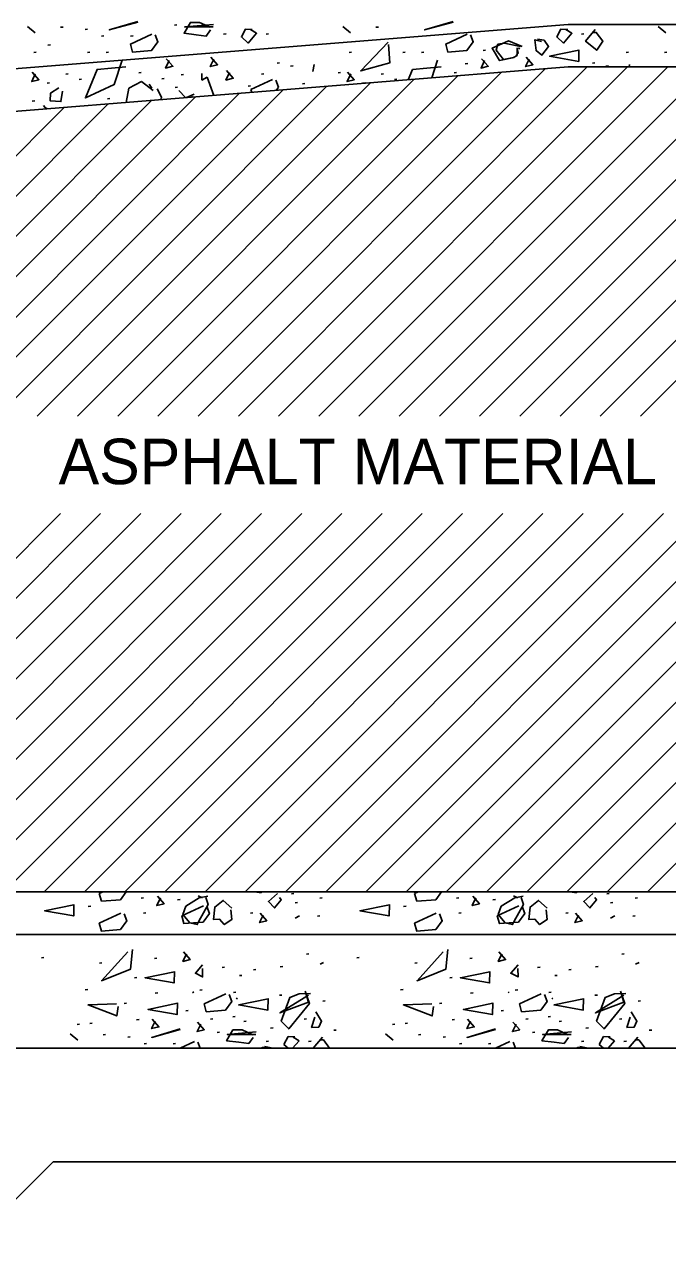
# Model space of a CAD drawing. Extents: x 1007 to 1035.5, y 1000.5 to 1021.5.
# Drawn here: x 1028.15 to 1030.98, y 1012.53 to 1017.86 of the extents above; entities that cross this region are included whole.
import ezdxf

# ---------------------------------------------------------------- set-up
doc = ezdxf.new("R2010")
doc.units = 0
doc.layers.add('Level 1', color=7, linetype='Continuous')

msp = doc.modelspace()

# ---------------------------------------------------------------- linework, layer by layer
at = {"layer": 'Level 1'}
for p, q in [((1030.5438, 1017.8641), (1025.6478, 1017.4723)), ((1030.5438, 1017.8641), (1033.2089, 1017.8641)), ((1030.5438, 1017.6766), (1025.6478, 1017.2848)), ((1028.9176, 1016.1423), (1030.4438, 1017.6685)), ((1029.0943, 1016.1423), (1030.6285, 1017.6766)), ((1029.2711, 1016.1423), (1030.8053, 1017.6766)), ((1029.4479, 1016.1423), (1030.9822, 1017.6766)), ((1029.6246, 1016.1423), (1031.1588, 1017.6766)), ((1029.8014, 1016.1423), (1031.3357, 1017.6766)), ((1029.9783, 1016.1423), (1031.5125, 1017.6766)), ((1030.1549, 1016.1423), (1031.6892, 1017.6766)), ((1030.3318, 1016.1423), (1031.866, 1017.6766)), ((1030.5086, 1016.1423), (1032.0428, 1017.6766)), ((1030.5438, 1017.6766), (1033.2089, 1017.6766)), ((1030.6853, 1016.1423), (1032.2195, 1017.6766)), ((1030.8621, 1016.1423), (1032.3963, 1017.6766)), ((1028.3873, 1016.1423), (1029.8673, 1017.6224)), ((1028.5639, 1016.1423), (1030.0593, 1017.6378)), ((1028.7408, 1016.1423), (1030.2516, 1017.6532)), ((1025.6478, 1014.11), (1029.0987, 1017.5609)), ((1025.7662, 1014.0516), (1029.2909, 1017.5763)), ((1028.0336, 1016.1423), (1029.4829, 1017.5917)), ((1028.2104, 1016.1423), (1029.6751, 1017.607)), ((1025.6478, 1014.2868), (1028.9064, 1017.5455)), ((1025.843, 1014.8356), (1028.5222, 1017.5148)), ((1025.9314, 1014.7472), (1028.7144, 1017.5302)), ((1025.7546, 1014.924), (1028.33, 1017.4994)), ((1030.0087, 1014.0516), (1032.9317, 1016.9746)), ((1030.1855, 1014.0516), (1033.0201, 1016.8862)), ((1030.3623, 1014.0516), (1033.1085, 1016.7978)), ((1030.539, 1014.0516), (1033.1968, 1016.7094)), ((1030.7158, 1014.0516), (1033.2089, 1016.5447)), ((1030.8927, 1014.0516), (1033.2089, 1016.3678)), ((1026.65, 1014.0516), (1028.3121, 1015.7137)), ((1026.8268, 1014.0516), (1028.4889, 1015.7137)), ((1027.0035, 1014.0516), (1028.6656, 1015.7137)), ((1027.1803, 1014.0516), (1028.8424, 1015.7137)), ((1027.3572, 1014.0516), (1029.0193, 1015.7137)), ((1027.5338, 1014.0516), (1029.1959, 1015.7137)), ((1027.7107, 1014.0516), (1029.3728, 1015.7137)), ((1027.8875, 1014.0516), (1029.5496, 1015.7137)), ((1028.0642, 1014.0516), (1029.7263, 1015.7137)), ((1028.241, 1014.0516), (1029.9031, 1015.7137)), ((1028.4178, 1014.0516), (1030.0799, 1015.7137)), ((1028.5945, 1014.0516), (1030.2566, 1015.7137)), ((1028.7713, 1014.0516), (1030.4334, 1015.7137)), ((1028.948, 1014.0516), (1030.6101, 1015.7137)), ((1029.1248, 1014.0516), (1030.7869, 1015.7137)), ((1029.3017, 1014.0516), (1030.9638, 1015.7137)), ((1029.4783, 1014.0516), (1031.1404, 1015.7137)), ((1029.6552, 1014.0516), (1031.3173, 1015.7137)), ((1029.832, 1014.0516), (1031.4941, 1015.7137)), ((1025.6478, 1014.0516), (1033.2089, 1014.0516)), ((1025.6478, 1013.8641), (1033.2089, 1013.8641)), ((1025.6478, 1013.3641), (1033.2089, 1013.3641))]:
    msp.add_line(p, q, dxfattribs=at)
for points in [[(1028.2008, 1017.8273), (1028.1675, 1017.8553)], [(1028.3234, 1017.8523), (1028.3128, 1017.851)], [(1028.4314, 1017.8425), (1028.4208, 1017.8412)], [(1028.6516, 1017.8767), (1028.5263, 1017.8393), (1028.6516, 1017.874)], [(1028.8242, 1017.8622), (1028.8134, 1017.8608)], [(1028.9703, 1017.8513), (1028.9237, 1017.8727), (1028.8836, 1017.8727), (1028.8556, 1017.8247), (1028.9089, 1017.818), (1028.953, 1017.8127), (1028.9717, 1017.8393)], [(1028.985, 1017.8633), (1028.8583, 1017.8527), (1028.9837, 1017.8527)], [(1029.1557, 1017.842), (1029.1263, 1017.8433), (1029.1077, 1017.8087), (1029.137, 1017.782), (1029.1743, 1017.8247), (1029.1477, 1017.8407)], [(1029.5874, 1017.8273), (1029.5541, 1017.8553)], [(1029.71, 1017.8523), (1029.6993, 1017.851)], [(1030.0382, 1017.8767), (1029.9128, 1017.8393), (1030.0382, 1017.874)], [(1030.5423, 1017.842), (1030.5129, 1017.8433), (1030.4943, 1017.8087), (1030.5236, 1017.782), (1030.5609, 1017.8247), (1030.5343, 1017.8407)], [(1030.6636, 1017.8407), (1030.6209, 1017.79), (1030.6703, 1017.75), (1030.6969, 1017.79), (1030.6676, 1017.8287), (1030.6529, 1017.8287)], [(1030.974, 1017.8273), (1030.9407, 1017.8553)], [(1028.2678, 1017.7738), (1028.2572, 1017.7725)], [(1028.5034, 1017.8131), (1028.4928, 1017.8118)], [(1028.7142, 1017.8212), (1028.6195, 1017.7772), (1028.6288, 1017.7425), (1028.7128, 1017.7492), (1028.7408, 1017.7878), (1028.7288, 1017.8185)], [(1028.6311, 1017.8131), (1028.6204, 1017.8118)], [(1029.0401, 1017.8229), (1029.0294, 1017.8216)], [(1029.2267, 1017.8229), (1029.216, 1017.8216)], [(1029.7528, 1017.786), (1029.6328, 1017.6593), (1029.7608, 1017.6953), (1029.7541, 1017.7753)], [(1030.1008, 1017.8212), (1030.0061, 1017.7772), (1030.0154, 1017.7425), (1030.0994, 1017.7492), (1030.1274, 1017.7878), (1030.1154, 1017.8185)], [(1030.3423, 1017.766), (1030.2822, 1017.7913), (1030.2102, 1017.7593), (1030.2422, 1017.7047), (1030.3063, 1017.718), (1030.3249, 1017.7367), (1030.3196, 1017.7607)], [(1030.3343, 1017.7673), (1030.2635, 1017.7807), (1030.2355, 1017.7767), (1030.2275, 1017.75), (1030.2595, 1017.71), (1030.3036, 1017.718), (1030.3196, 1017.7273), (1030.3196, 1017.7607)], [(1030.4276, 1017.7887), (1030.3983, 1017.7967), (1030.4036, 1017.7487), (1030.4289, 1017.7287), (1030.4583, 1017.766), (1030.4383, 1017.794), (1030.4089, 1017.7993)], [(1030.6133, 1017.8229), (1030.6026, 1017.8216)], [(1028.2057, 1017.7411), (1028.195, 1017.7398)], [(1028.4413, 1017.7411), (1028.4306, 1017.7398)], [(1028.5231, 1017.7411), (1028.5124, 1017.7398)], [(1028.9869, 1017.7115), (1028.9709, 1017.6782), (1029.0029, 1017.6862), (1028.9736, 1017.7195)], [(1029.5923, 1017.7411), (1029.5816, 1017.7398)], [(1029.8278, 1017.7411), (1029.8172, 1017.7398)], [(1029.9097, 1017.7411), (1029.899, 1017.7398)], [(1030.1813, 1017.7509), (1030.1706, 1017.7496)], [(1030.3263, 1017.7607), (1030.3316, 1017.7567)], [(1030.3735, 1017.7115), (1030.3575, 1017.6782), (1030.3895, 1017.6862), (1030.3602, 1017.7195)], [(1030.592, 1017.7505), (1030.4627, 1017.7238), (1030.5907, 1017.7012), (1030.592, 1017.7518)], [(1030.8096, 1017.7411), (1030.7989, 1017.7398)], [(1030.9788, 1017.7411), (1030.9682, 1017.7398)], [(1028.5996, 1017.6767), (1028.4728, 1017.6659), (1028.4222, 1017.5406), (1028.5489, 1017.5993), (1028.5836, 1017.706)], [(1028.7906, 1017.705), (1028.7746, 1017.6717), (1028.8066, 1017.6797), (1028.7773, 1017.713)], [(1029.2758, 1017.6953), (1029.2651, 1017.6939)], [(1029.3347, 1017.6822), (1029.3239, 1017.6808)], [(1029.4224, 1017.6566), (1029.4278, 1017.6873)], [(1029.8594, 1017.6659), (1029.8409, 1017.6204)], [(1029.9862, 1017.6767), (1029.8594, 1017.6659)], [(1029.945, 1017.6288), (1029.9702, 1017.706)], [(1030.1028, 1017.692), (1030.0921, 1017.6907)], [(1030.1772, 1017.705), (1030.1612, 1017.6717), (1030.1932, 1017.6797), (1030.1638, 1017.713)], [(1030.6623, 1017.6953), (1030.6517, 1017.6939)], [(1030.7213, 1017.6822), (1030.7105, 1017.6808)], [(1030.8124, 1017.6766), (1030.8143, 1017.6873)], [(1028.2016, 1017.6461), (1028.1856, 1017.6128), (1028.2176, 1017.6208), (1028.1883, 1017.6541)], [(1028.3463, 1017.6462), (1028.3357, 1017.6448)], [(1028.4053, 1017.6233), (1028.3946, 1017.6219)], [(1028.6689, 1017.6126), (1028.6129, 1017.5833)], [(1028.6671, 1017.6528), (1028.6563, 1017.6514)], [(1028.7196, 1017.5726), (1028.6689, 1017.6126)], [(1028.7685, 1017.6265), (1028.7578, 1017.6252)], [(1028.8536, 1017.6429), (1028.8429, 1017.6416)], [(1028.9343, 1017.6473), (1028.933, 1017.6193)], [(1028.933, 1017.6193), (1028.957, 1017.6313)], [(1028.957, 1017.6313), (1028.9866, 1017.552)], [(1029.0557, 1017.6526), (1029.0397, 1017.6193), (1029.0717, 1017.6273), (1029.0423, 1017.6606)], [(1029.2443, 1017.6216), (1029.1496, 1017.5776)], [(1029.207, 1017.6462), (1029.1963, 1017.6448)], [(1029.2709, 1017.5883), (1029.2589, 1017.6189)], [(1029.5432, 1017.6528), (1029.5325, 1017.6514)], [(1029.5882, 1017.6461), (1029.5722, 1017.6128), (1029.6042, 1017.6208), (1029.5748, 1017.6541)], [(1029.7329, 1017.6462), (1029.7223, 1017.6448)], [(1029.7918, 1017.6233), (1029.7812, 1017.6219)], [(1030.0537, 1017.6528), (1030.0429, 1017.6514)], [(1028.2646, 1017.6069), (1028.2538, 1017.6056)], [(1028.3048, 1017.5846), (1028.2688, 1017.5619), (1028.2675, 1017.5273), (1028.3142, 1017.5246), (1028.3208, 1017.5699)], [(1028.6129, 1017.5833), (1028.6009, 1017.5212)], [(1028.7023, 1017.6006), (1028.7143, 1017.5833)], [(1028.7583, 1017.5406), (1028.7369, 1017.5806)], [(1028.8274, 1017.5873), (1028.8168, 1017.5859)], [(1028.862, 1017.5421), (1028.8329, 1017.5726)], [(1029.1481, 1017.5938), (1029.1374, 1017.5925)], [(1029.1496, 1017.5776), (1029.1529, 1017.5653)], [(1029.2606, 1017.5739), (1029.2709, 1017.5883)], [(1029.387, 1017.6037), (1029.3763, 1017.6023)], [(1029.6512, 1017.6069), (1029.6404, 1017.6056)], [(1028.1991, 1017.5283), (1028.1884, 1017.527)], [(1028.2496, 1017.4931), (1028.2373, 1017.5068)], [(1028.5296, 1017.5382), (1028.5189, 1017.5368)], [(1028.7508, 1017.5332), (1028.7583, 1017.5406)], [(1028.8996, 1017.5566), (1028.8664, 1017.5424)], [(1028.8889, 1017.5473), (1028.8952, 1017.5447)], [(1028.2507, 1017.4988), (1028.2478, 1017.4929)], [(1028.4988, 1014.0516), (1028.4826, 1014.0441)], [(1028.4826, 1014.0441), (1028.4919, 1014.0094)], [(1028.5759, 1014.0161), (1028.6017, 1014.0516)], [(1029.1671, 1014.0516), (1029.1948, 1014.0467)], [(1029.1948, 1014.0467), (1029.195, 1014.0516)], [(1029.2668, 1014.0441), (1029.2268, 1014.0081), (1029.2534, 1013.9801), (1029.2828, 1014.0161), (1029.2748, 1014.0268)], [(1029.3384, 1014.044), (1029.3278, 1014.0427)], [(1029.8853, 1014.0516), (1029.8692, 1014.0441)], [(1029.8692, 1014.0441), (1029.8785, 1014.0094)], [(1029.9625, 1014.0161), (1029.9882, 1014.0516)], [(1030.5536, 1014.0516), (1030.5814, 1014.0467)], [(1030.5814, 1014.0467), (1030.5815, 1014.0516)], [(1030.6533, 1014.0441), (1030.6133, 1014.0081), (1030.64, 1013.9801), (1030.6693, 1014.0161), (1030.6613, 1014.0268)], [(1030.725, 1014.044), (1030.7143, 1014.0427)], [(1028.3716, 1013.9946), (1028.2422, 1013.9678), (1028.3703, 1013.9452), (1028.3716, 1013.9959)], [(1028.4451, 1013.9883), (1028.4344, 1013.987)], [(1028.4919, 1014.0094), (1028.5759, 1014.0161)], [(1028.6774, 1014.0243), (1028.6668, 1014.023)], [(1028.7518, 1014.0243), (1028.7358, 1013.9909), (1028.7679, 1013.9989), (1028.7385, 1014.0323)], [(1028.8378, 1014.0178), (1028.8271, 1014.0165)], [(1028.9405, 1013.9899), (1028.8458, 1013.9459), (1028.8552, 1013.9113), (1028.9392, 1013.9179), (1028.9672, 1013.9566), (1028.9552, 1013.9873)], [(1028.96, 1014.0321), (1028.9227, 1014.0254), (1028.8627, 1013.9881), (1028.8507, 1013.9521), (1028.8813, 1013.9148), (1028.9133, 1013.9068), (1028.92, 1013.9228), (1028.9613, 1013.9948), (1028.9507, 1014.0268)], [(1028.9173, 1014.0334), (1028.936, 1014.0254)], [(1029.0653, 1013.9788), (1029.028, 1014.0134), (1028.9907, 1013.9841), (1028.9853, 1013.9294), (1029.012, 1013.9308), (1029.032, 1013.9068), (1029.0653, 1013.9294), (1029.0613, 1013.9721)], [(1029.3548, 1014.0048), (1029.3442, 1014.0034)], [(1029.4628, 1014.0243), (1029.4522, 1014.023)], [(1029.7582, 1013.9946), (1029.6288, 1013.9678), (1029.7568, 1013.9452), (1029.7582, 1013.9959)], [(1029.8317, 1013.9883), (1029.821, 1013.987)], [(1029.8785, 1014.0094), (1029.9625, 1014.0161)], [(1030.064, 1014.0243), (1030.0533, 1014.023)], [(1030.1384, 1014.0243), (1030.1224, 1013.9909), (1030.1545, 1013.9989), (1030.1251, 1014.0323)], [(1030.2243, 1014.0178), (1030.2137, 1014.0165)], [(1030.3271, 1013.9899), (1030.2324, 1013.9459), (1030.2418, 1013.9113), (1030.3258, 1013.9179), (1030.3538, 1013.9566), (1030.3418, 1013.9873)], [(1030.3466, 1014.0321), (1030.3093, 1014.0254), (1030.2493, 1013.9881), (1030.2373, 1013.9521), (1030.2679, 1013.9148), (1030.2999, 1013.9068), (1030.3066, 1013.9228), (1030.3479, 1013.9948), (1030.3373, 1014.0268)], [(1030.3039, 1014.0334), (1030.3226, 1014.0254)], [(1030.4519, 1013.9788), (1030.4146, 1014.0134), (1030.3773, 1013.9841), (1030.3719, 1013.9294), (1030.3986, 1013.9308), (1030.4186, 1013.9068), (1030.4519, 1013.9294), (1030.4479, 1013.9721)], [(1030.7414, 1014.0048), (1030.7308, 1014.0034)], [(1030.8494, 1014.0243), (1030.8388, 1014.023)], [(1028.5773, 1013.9573), (1028.4826, 1013.9132), (1028.4919, 1013.8785), (1028.5759, 1013.8852), (1028.6039, 1013.9238), (1028.5919, 1013.9546)], [(1028.6873, 1013.9589), (1028.6766, 1013.9576)], [(1029.1585, 1013.9589), (1029.1478, 1013.9576)], [(1029.2035, 1013.949), (1029.1875, 1013.9157), (1029.2195, 1013.9237), (1029.1902, 1013.957)], [(1029.3441, 1013.9348), (1029.3628, 1013.9454)], [(1029.453, 1013.9458), (1029.4423, 1013.9445)], [(1029.9638, 1013.9573), (1029.8692, 1013.9132), (1029.8785, 1013.8785), (1029.9625, 1013.8852), (1029.9905, 1013.9238), (1029.9785, 1013.9546)], [(1030.0738, 1013.9589), (1030.0632, 1013.9576)], [(1030.5451, 1013.9589), (1030.5344, 1013.9576)], [(1030.5901, 1013.949), (1030.5741, 1013.9157), (1030.6061, 1013.9237), (1030.5768, 1013.957)], [(1030.7307, 1013.9348), (1030.7493, 1013.9454)], [(1030.8396, 1013.9458), (1030.8289, 1013.9445)], [(1028.6079, 1013.7881), (1028.4933, 1013.66), (1028.6199, 1013.7107), (1028.6293, 1013.7974)], [(1028.8664, 1013.7788), (1028.8504, 1013.7455), (1028.8824, 1013.7535), (1028.8531, 1013.7868)], [(1029.4039, 1013.7789), (1029.3933, 1013.7776)], [(1029.9945, 1013.7881), (1029.8798, 1013.66), (1030.0065, 1013.7107), (1030.0158, 1013.7974)], [(1030.253, 1013.7788), (1030.237, 1013.7455), (1030.269, 1013.7535), (1030.2397, 1013.7868)], [(1030.7905, 1013.7789), (1030.7798, 1013.7776)], [(1028.2389, 1013.7626), (1028.2283, 1013.7613)], [(1028.4942, 1013.7397), (1028.4835, 1013.7383)], [(1028.7363, 1013.7593), (1028.7257, 1013.7579)], [(1028.9373, 1013.7307), (1028.9053, 1013.6933), (1028.9373, 1013.6773), (1028.936, 1013.7147)], [(1029.0341, 1013.72), (1029.0234, 1013.7187)], [(1029.2893, 1013.7233), (1029.2787, 1013.7219)], [(1029.4694, 1013.74), (1029.4534, 1013.7333)], [(1029.6255, 1013.7626), (1029.6148, 1013.7613)], [(1029.8808, 1013.7397), (1029.8701, 1013.7383)], [(1030.1229, 1013.7593), (1030.1123, 1013.7579)], [(1030.3239, 1013.7307), (1030.2919, 1013.6933), (1030.3239, 1013.6773), (1030.3226, 1013.7147)], [(1030.4207, 1013.72), (1030.41, 1013.7187)], [(1030.6759, 1013.7233), (1030.6653, 1013.7219)], [(1030.856, 1013.74), (1030.84, 1013.7333)], [(1028.648, 1013.6742), (1028.6373, 1013.6728)], [(1028.8133, 1013.7), (1028.6839, 1013.6733), (1028.812, 1013.6507), (1028.8133, 1013.7013)], [(1029.1094, 1013.684), (1029.0987, 1013.6827)], [(1029.1716, 1013.7102), (1029.1609, 1013.7088)], [(1030.0346, 1013.6742), (1030.0239, 1013.6728)], [(1030.1999, 1013.7), (1030.0705, 1013.6733), (1030.1986, 1013.6507), (1030.1999, 1013.7013)], [(1030.496, 1013.684), (1030.4853, 1013.6827)], [(1030.5582, 1013.7102), (1030.5475, 1013.7088)], [(1028.432, 1013.6218), (1028.4213, 1013.6205)], [(1028.8987, 1013.6112), (1028.8933, 1013.6072)], [(1028.9359, 1013.6205), (1028.9253, 1013.6192)], [(1029.0832, 1013.6107), (1029.0725, 1013.6093)], [(1029.4028, 1013.5965), (1029.2774, 1013.5192), (1029.4028, 1013.5658), (1029.3881, 1013.6152)], [(1029.8186, 1013.6218), (1029.8079, 1013.6205)], [(1030.2853, 1013.6112), (1030.2799, 1013.6072)], [(1030.3225, 1013.6205), (1030.3118, 1013.6192)], [(1030.4698, 1013.6107), (1030.4591, 1013.6093)], [(1030.7893, 1013.5965), (1030.664, 1013.5192), (1030.7893, 1013.5658), (1030.7747, 1013.6152)], [(1028.5586, 1013.5592), (1028.4333, 1013.5538), (1028.5599, 1013.5058), (1028.5653, 1013.5472)], [(1028.6022, 1013.5616), (1028.5915, 1013.5603)], [(1028.8264, 1013.5613), (1028.6971, 1013.5346), (1028.8251, 1013.5119), (1028.8264, 1013.5626)], [(1028.7396, 1013.6074), (1028.7289, 1013.6061)], [(1029.0387, 1013.6025), (1028.944, 1013.5584), (1028.9533, 1013.5238), (1029.0373, 1013.5304), (1029.0653, 1013.5691), (1029.0533, 1013.5998)], [(1029.0907, 1013.5805), (1029.0853, 1013.5832)], [(1029.2257, 1013.5809), (1029.0963, 1013.5543), (1029.2243, 1013.5316), (1029.2257, 1013.5823)], [(1029.2861, 1013.5976), (1029.2754, 1013.5963)], [(1029.4108, 1013.6045), (1029.3614, 1013.6032), (1029.3201, 1013.5872), (1029.2828, 1013.4832), (1029.3161, 1013.4485), (1029.4068, 1013.5605), (1029.3908, 1013.6058)], [(1029.4759, 1013.5714), (1029.4653, 1013.5701)], [(1029.9452, 1013.5592), (1029.8198, 1013.5538), (1029.9465, 1013.5058), (1029.9518, 1013.5472)], [(1029.9888, 1013.5616), (1029.9781, 1013.5603)], [(1030.213, 1013.5613), (1030.0837, 1013.5346), (1030.2117, 1013.5119), (1030.213, 1013.5626)], [(1030.1262, 1013.6074), (1030.1155, 1013.6061)], [(1030.4253, 1013.6025), (1030.3306, 1013.5584), (1030.3399, 1013.5238), (1030.4239, 1013.5304), (1030.4519, 1013.5691), (1030.4399, 1013.5998)], [(1030.4773, 1013.5805), (1030.4719, 1013.5832)], [(1030.6123, 1013.5809), (1030.4828, 1013.5543), (1030.6109, 1013.5316), (1030.6123, 1013.5823)], [(1030.6727, 1013.5976), (1030.662, 1013.5963)], [(1030.7973, 1013.6045), (1030.748, 1013.6032), (1030.7067, 1013.5872), (1030.6693, 1013.4832), (1030.7027, 1013.4485), (1030.7933, 1013.5605), (1030.7773, 1013.6058)], [(1030.8625, 1013.5714), (1030.8518, 1013.5701)], [(1028.8738, 1013.5289), (1028.8631, 1013.5276)], [(1029.4308, 1013.5005), (1029.4161, 1013.4552), (1029.4481, 1013.4565), (1029.4601, 1013.4832), (1029.4348, 1013.5232)], [(1030.2603, 1013.5289), (1030.2497, 1013.5276)], [(1030.8173, 1013.5005), (1030.8027, 1013.4552), (1030.8347, 1013.4565), (1030.8467, 1013.4832), (1030.8213, 1013.5232)], [(1028.396, 1013.47), (1028.3853, 1013.4687)], [(1028.4517, 1013.4733), (1028.4409, 1013.4719)], [(1028.6578, 1013.4896), (1028.6471, 1013.4883)], [(1028.729, 1013.483), (1028.713, 1013.4497), (1028.745, 1013.4577), (1028.7157, 1013.491)], [(1028.9286, 1013.4699), (1028.9126, 1013.4366), (1028.9446, 1013.4446), (1028.9153, 1013.4779)], [(1028.9818, 1013.4929), (1028.9711, 1013.4916)], [(1029.0799, 1013.5028), (1029.0693, 1013.5014)], [(1029.129, 1013.4831), (1029.1183, 1013.4818)], [(1029.2468, 1013.4536), (1029.2362, 1013.4523)], [(1029.3941, 1013.4929), (1029.3834, 1013.4916)], [(1029.7826, 1013.47), (1029.7719, 1013.4687)], [(1029.8383, 1013.4733), (1029.8275, 1013.4719)], [(1030.0443, 1013.4896), (1030.0337, 1013.4883)], [(1030.1156, 1013.483), (1030.0996, 1013.4497), (1030.1316, 1013.4577), (1030.1023, 1013.491)], [(1030.3152, 1013.4699), (1030.2992, 1013.4366), (1030.3312, 1013.4446), (1030.3018, 1013.4779)], [(1030.3683, 1013.4929), (1030.3577, 1013.4916)], [(1030.4665, 1013.5028), (1030.4558, 1013.5014)], [(1030.5156, 1013.4831), (1030.5049, 1013.4818)], [(1030.6334, 1013.4536), (1030.6228, 1013.4523)], [(1030.7807, 1013.4929), (1030.77, 1013.4916)], [(1028.3879, 1013.3992), (1028.3546, 1013.4272)], [(1028.5105, 1013.4242), (1028.4998, 1013.4228)], [(1028.6185, 1013.4143), (1028.6078, 1013.413)], [(1028.8387, 1013.4485), (1028.7133, 1013.4112), (1028.8387, 1013.4458)], [(1029.0113, 1013.434), (1029.0005, 1013.4327)], [(1029.1574, 1013.4232), (1029.1108, 1013.4445), (1029.0707, 1013.4445), (1029.0427, 1013.3965), (1029.096, 1013.3898), (1029.1401, 1013.3845), (1029.1588, 1013.4112)], [(1029.1721, 1013.4352), (1029.0453, 1013.4245), (1029.1708, 1013.4245)], [(1029.3134, 1013.4152), (1029.2948, 1013.3805)], [(1029.3428, 1013.4138), (1029.3134, 1013.4152)], [(1029.3614, 1013.3965), (1029.3348, 1013.4125)], [(1029.4641, 1013.4125), (1029.4233, 1013.3641)], [(1029.4681, 1013.4005), (1029.4534, 1013.4005)], [(1029.4957, 1013.3641), (1029.4681, 1013.4005)], [(1029.525, 1013.4438), (1029.5143, 1013.4425)], [(1029.7745, 1013.3992), (1029.7412, 1013.4272)], [(1029.8971, 1013.4242), (1029.8864, 1013.4228)], [(1030.0051, 1013.4143), (1029.9944, 1013.413)], [(1030.2253, 1013.4485), (1030.0999, 1013.4112), (1030.2253, 1013.4458)], [(1030.3978, 1013.434), (1030.3871, 1013.4327)], [(1030.544, 1013.4232), (1030.4973, 1013.4445), (1030.4573, 1013.4445), (1030.4293, 1013.3965), (1030.4826, 1013.3898), (1030.5267, 1013.3845), (1030.5453, 1013.4112)], [(1030.5587, 1013.4352), (1030.4319, 1013.4245), (1030.5573, 1013.4245)], [(1030.7, 1013.4152), (1030.6813, 1013.3805)], [(1030.7293, 1013.4138), (1030.7, 1013.4152)], [(1030.748, 1013.3965), (1030.7213, 1013.4125)], [(1030.8507, 1013.4125), (1030.8098, 1013.3641)], [(1030.8547, 1013.4005), (1030.84, 1013.4005)], [(1030.8823, 1013.3641), (1030.8547, 1013.4005)], [(1030.9116, 1013.4438), (1030.9009, 1013.4425)], [(1028.6905, 1013.3849), (1028.6798, 1013.3836)], [(1028.8182, 1013.3849), (1028.8075, 1013.3836)], [(1028.9013, 1013.393), (1028.8391, 1013.3641)], [(1028.9263, 1013.3641), (1028.9159, 1013.3903)], [(1029.215, 1013.3641), (1029.1988, 1013.3685)], [(1029.1988, 1013.3685), (1029.1993, 1013.3641)], [(1029.2388, 1013.3658), (1029.2094, 1013.3712)], [(1029.2272, 1013.3948), (1029.2165, 1013.3934)], [(1029.24, 1013.3641), (1029.2388, 1013.3658)], [(1029.2948, 1013.3805), (1029.3128, 1013.3641)], [(1029.3331, 1013.3641), (1029.3614, 1013.3965)], [(1029.4138, 1013.3948), (1029.4031, 1013.3934)], [(1030.0771, 1013.3849), (1030.0664, 1013.3836)], [(1030.2048, 1013.3849), (1030.1941, 1013.3836)], [(1030.2878, 1013.393), (1030.2256, 1013.3641)], [(1030.3128, 1013.3641), (1030.3025, 1013.3903)], [(1030.6015, 1013.3641), (1030.5853, 1013.3685)], [(1030.5853, 1013.3685), (1030.5858, 1013.3641)], [(1030.6253, 1013.3658), (1030.596, 1013.3712)], [(1030.6138, 1013.3948), (1030.6031, 1013.3934)], [(1030.6266, 1013.3641), (1030.6253, 1013.3658)], [(1030.6813, 1013.3805), (1030.6993, 1013.3641)], [(1030.7196, 1013.3641), (1030.748, 1013.3965)], [(1030.8003, 1013.3948), (1030.7897, 1013.3934)], [(1033.7129, 1012.8641), (1028.2794, 1012.8641), (1027.9461, 1012.5308), (1027.9461, 1013.1974), (1027.6128, 1012.8641), (1026.4461, 1012.8641)]]:
    msp.add_lwpolyline(points, dxfattribs=at)

# ---------------------------------------------------------------- texts
msp.add_text('ASPHALT MATERIAL', height=0.2, dxfattribs=at).set_placement((1028.3039, 1015.8429))

doc.saveas('drawing.dxf')
